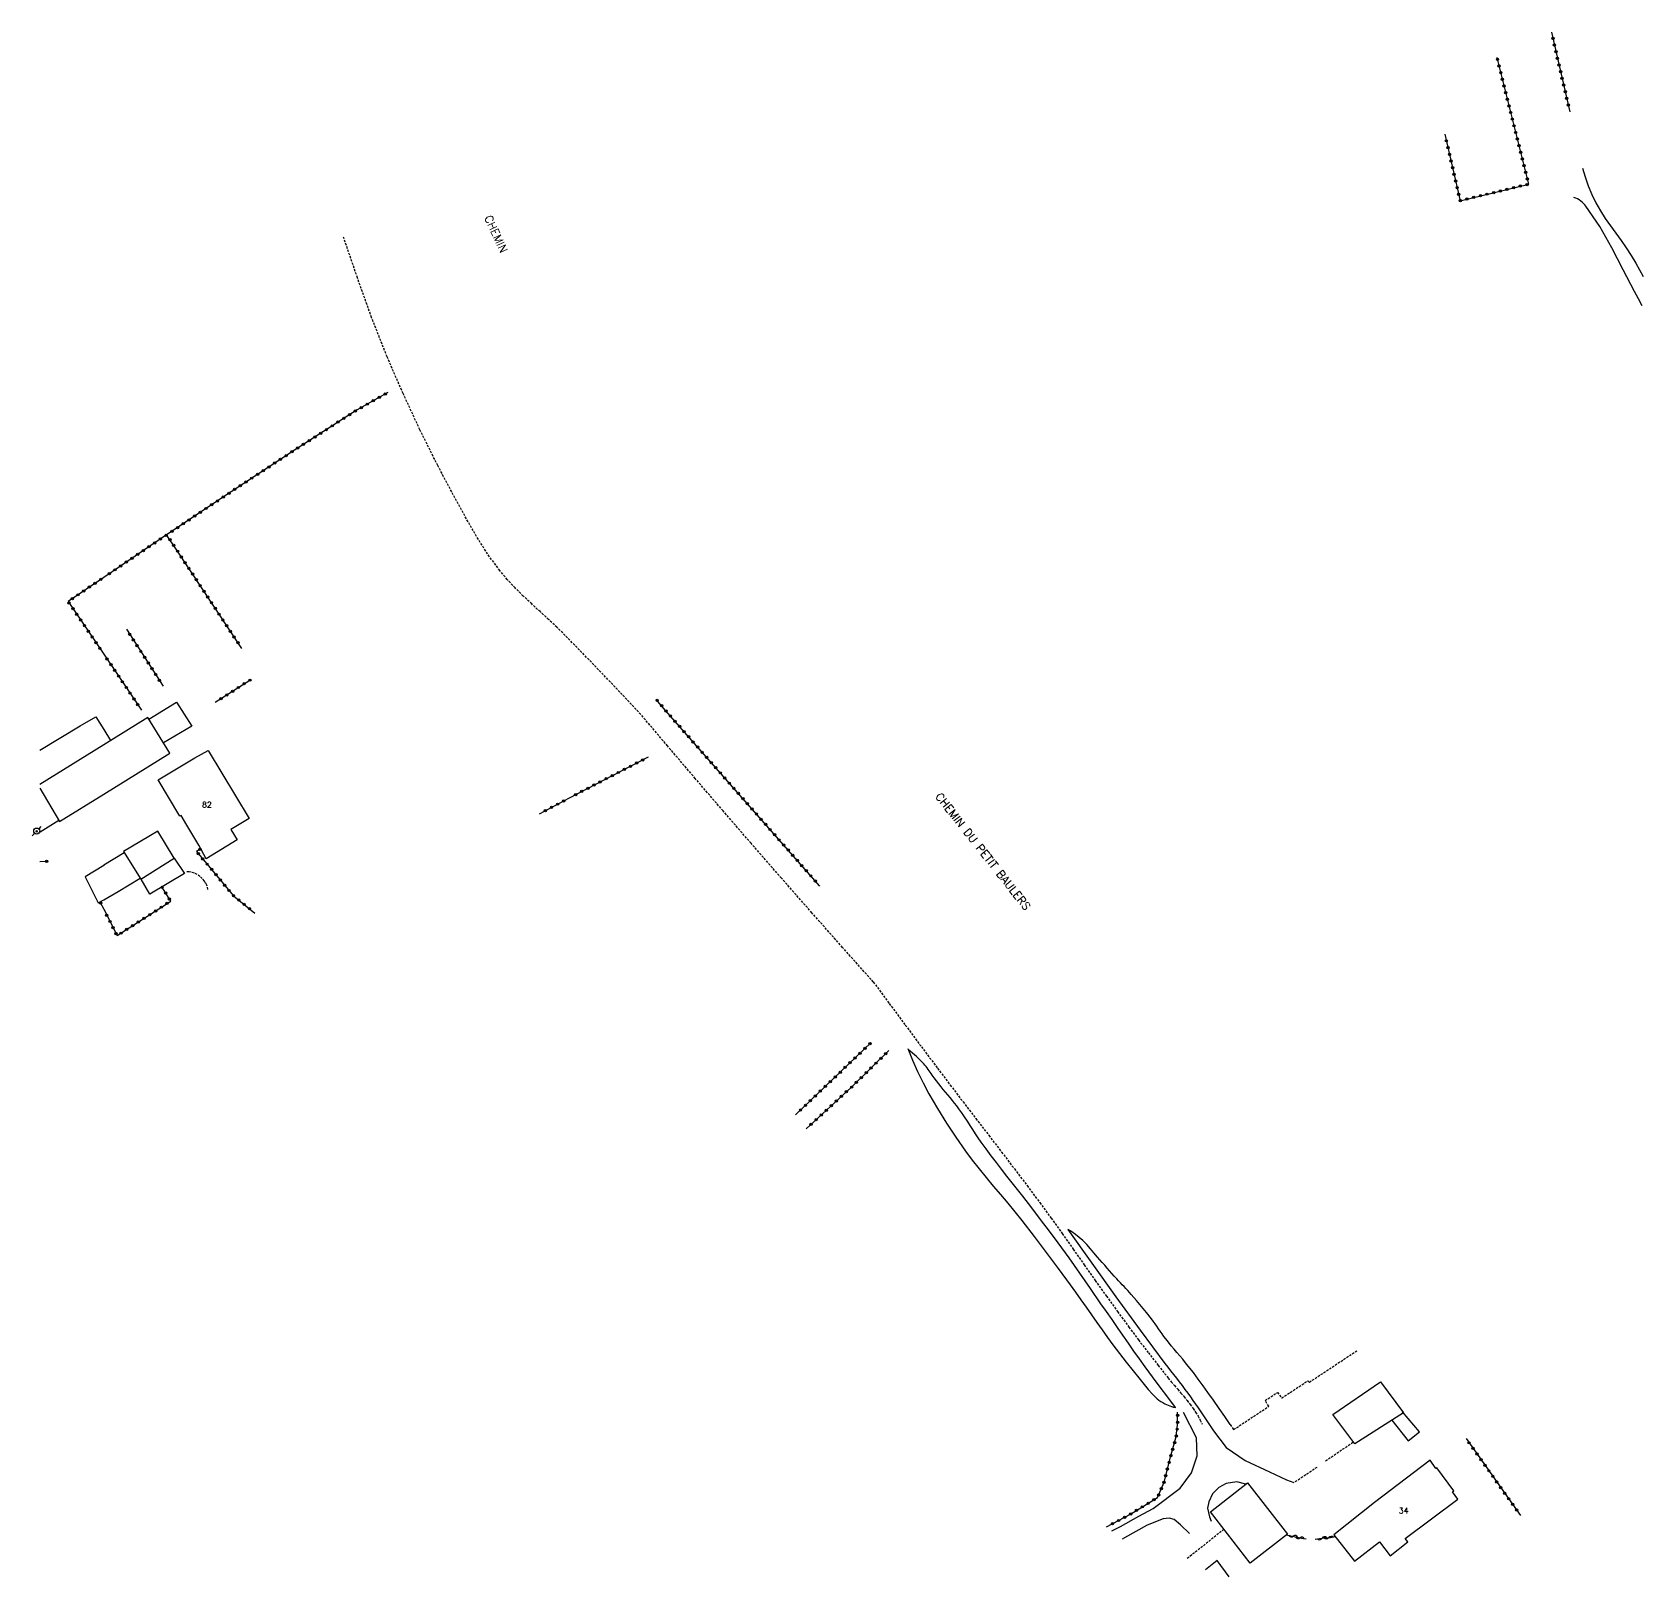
# Model space of a CAD drawing. Header units: millimetres. Extents: x 146998 to 148000, y 143999 to 145000.
# Drawn here: x 146998.4 to 147350.4, y 144245.9 to 144583.7 of the extents above; entities that cross this region are included whole.
import ezdxf
from ezdxf.enums import TextEntityAlignment as Align

# ---------------------------------------------------------------- set-up
doc = ezdxf.new("R2010")
doc.units = ezdxf.units.MM
doc.linetypes.add('DASHED', pattern=[0.75, 0.5, -0.25])
doc.layers.get('0').update_dxf_attribs({"linetype": 'CONTINUOUS'})
for name, color, linetype in [('W0017', 7, 'CONTINUOUS'), ('W0070', 7, 'DASHED'), ('W0071', 7, 'CONTINUOUS'), ('W0101', 7, 'CONTINUOUS'), ('W0104', 1, 'CONTINUOUS'), ('W0112', 1, 'DASHED'), ('W0211', 2, 'CONTINUOUS'), ('W0214', 2, 'CONTINUOUS'), ('W0310', 3, 'CONTINUOUS'), ('W0323', 7, 'CONTINUOUS'), ('W0473', 7, 'CONTINUOUS'), ('W0515', 5, 'CONTINUOUS'), ('W0989', 7, 'CONTINUOUS'), ('W0991', 7, 'CONTINUOUS')]:
    doc.layers.add(name, color=color, linetype=linetype)
doc.styles.get("Standard").update_dxf_attribs({"font": 'romans.shx', "width": 0.85})

# ---------------------------------------------------------------- blocks, each defined once
blk = doc.blocks.new('T473')
for p, q in [((-0.166667, 0.166667), (0.166667, -0.166667)), ((-0.166667, -0.166667), (0.166667, 0.166667)), ((0.500001, 0.500001), (1.000002, 1.000002)), ((-1.000002, -1.000002), (-0.500001, -0.500001))]:
    blk.add_line(p, q)
blk.add_ellipse((0, 0), major_axis=(0.471405, 0.471405), ratio=1, start_param=5.4977871438, end_param=11.780972451)
blk = doc.blocks.new('t323o')
at = {"color": 0, "linetype": 'Continuous'}
for radius in [0.25, 0.15]:
    blk.add_circle((0, 0), radius, dxfattribs=at)
blk = doc.blocks.new('t310o')
at = {"color": 0, "linetype": 'Continuous'}
for centre, start, end in [((-0.5, 0.38), 216.8699, 323.1304), ((0.5, -0.37), 36.8699, 143.1303)]:
    blk.add_arc(centre, 0.625, start, end, dxfattribs=at)

msp = doc.modelspace()

# ---------------------------------------------------------------- linework, layer by layer
at = {"layer": 'W0017'}
for points in [[(147253.36, 144282.86), (147256.74, 144277.85), (147259.51, 144274.14), (147263.66, 144271.31), (147268.99, 144268.86), (147272.68, 144267.08), (147274.31, 144266.49)], [(147234.47, 144255.92), (147236.39, 144256.91), (147240.43, 144259.17), (147243.51, 144260.86), (147249.45, 144265.31), (147251.93, 144268.6), (147253.18, 144272.38), (147253.05, 144276.28), (147250.14, 144281.86)], [(147263.8, 144266.14), (147261.83, 144266.63), (147259.48, 144266.31), (147257.9, 144265.44), (147256.54, 144264.01), (147255.72, 144262.29), (147255.46, 144260.89), (147255.87, 144259.02), (147256.26, 144258.08)], [(147251.52, 144255.33), (147249.55, 144257.27), (147248.15, 144258.41), (147247.04, 144258.69), (147245.72, 144258.59), (147242.23, 144257.16), (147237.28, 144254.42), (147236.76, 144254.16)]]:
    msp.add_lwpolyline(points, dxfattribs=at)
at = {"layer": 'W0070'}
for points in [[(147131.49, 144434.48), (147127.4, 144438.85), (147123.27, 144443.19), (147119.12, 144447.5), (147114.93, 144451.78), (147113.14, 144453.55), (147111.31, 144455.27), (147109.46, 144456.97), (147107.61, 144458.66), (147105.77, 144460.39), (147103.98, 144462.17), (147102.26, 144464.01), (147100.63, 144465.95), (147097.97, 144469.58), (147095.57, 144473.38), (147093.34, 144477.27), (147091.17, 144481.19), (147087.06, 144488.92), (147083.17, 144496.75), (147079.48, 144504.68), (147075.99, 144512.7), (147072.6, 144521.28), (147069.5, 144529.96), (147066.53, 144538.69), (147066.46, 144538.9)], [(147182.33, 144375.99), (147175.6, 144383.54), (147168.9, 144391.11), (147162.23, 144398.7), (147155.59, 144406.32), (147149.47, 144413.39), (147143.39, 144420.48), (147137.33, 144427.59), (147131.29, 144434.73)], [(147182.33, 144375.99), (147185.82, 144371.26), (147189.33, 144366.54), (147192.85, 144361.82), (147196.38, 144357.12), (147199.16, 144353.44), (147201.96, 144349.77), (147204.77, 144346.11), (147207.58, 144342.45), (147210.39, 144338.79), (147213.19, 144335.12), (147215.97, 144331.44), (147218.73, 144327.73), (147221.2, 144324.35), (147223.64, 144320.95), (147226.06, 144317.54), (147228.47, 144314.11), (147230.89, 144310.69), (147233.31, 144307.28), (147235.76, 144303.88), (147238.24, 144300.5), (147240.35, 144297.69), (147242.49, 144294.9), (147244.65, 144292.13), (147246.83, 144289.37), (147247.5, 144288.54), (147248.2, 144287.72), (147248.9, 144286.9), (147249.6, 144286.09), (147250.3, 144285.27), (147250.98, 144284.44), (147251.65, 144283.59), (147252.27, 144282.71), (147252.83, 144281.88), (147253.35, 144281.02), (147253.83, 144280.14), (147254.28, 144279.24)]]:
    msp.add_lwpolyline(points, dxfattribs=at)
at = {"layer": 'W0071'}
for points in [[(147337.43, 144553.99), (147338.01, 144552.03), (147338.7, 144550.1), (147339.49, 144548.21), (147340.38, 144546.37), (147341.35, 144544.64), (147342.41, 144542.96), (147343.54, 144541.33), (147344.7, 144539.72), (147345.87, 144538.13), (147347.01, 144536.51), (147348.11, 144534.86), (147349.13, 144533.17), (147350.71, 144530.25)], [(147350.49, 144523.85), (147349.68, 144525.4), (147348.85, 144526.95), (147346.37, 144531.71), (147343.89, 144536.5), (147341.21, 144541.2), (147338.16, 144545.66), (147337.92, 144545.96), (147337.66, 144546.25), (147337.39, 144546.52), (147337.09, 144546.76), (147336.73, 144547), (147336.35, 144547.22), (147335.95, 144547.4), (147335.54, 144547.56)]]:
    msp.add_lwpolyline(points, dxfattribs=at)
at = {"layer": 'W0101'}
for points in [[(147014, 144431.2), (147015.46, 144428.77), (147015.44, 144428.76)], [(147033.95, 144424.97), (147036.82, 144426.64), (147045.84, 144411.71), (147041.8, 144409.34), (147041.81, 144409.34), (147043.2, 144407.05), (147036.45, 144402.88), (147034.79, 144405.92), (147032.22, 144410.25), (147030.94, 144412.39), (147030.94, 144412.39)], [(147030.68, 144412.23), (147025.93, 144420.18), (147033.95, 144424.97)], [(147030.94, 144412.39), (147030.68, 144412.23)]]:
    msp.add_lwpolyline(points, dxfattribs=at)
msp.add_lwpolyline([(147304.11, 144271.43), (147291.97, 144262.11), (147291.98, 144262.12), (147283.09, 144255.04), (147287.57, 144249.3), (147293.03, 144253.54), (147293.03, 144253.54), (147295.38, 144250.5), (147299.21, 144253.53), (147298.65, 144254.25), (147298.66, 144254.25), (147310.21, 144262.84), (147309.04, 144264.5), (147309.3, 144264.69), (147305.62, 144269.71), (147305.35, 144269.56)], close=True, dxfattribs=at)
at = {"layer": 'W0104'}
for points in [[(147000, 144426.65), (147008.88, 144431.98), (147012.31, 144434), (147014, 144431.2)], [(147014, 144417.08), (147028.45, 144426.02), (147023.63, 144433.84), (147014, 144427.87)], [(147023.86, 144433.47), (147023.86, 144433.47), (147029.9, 144437.16), (147033.25, 144431.89), (147027.05, 144428.3), (147027.04, 144428.3)], [(147014, 144427.87), (147000, 144419.19)], [(147000, 144418.33), (147004.31, 144411.08), (147014, 144417.08)], [(147004.17, 144411.31), (147004.16, 144411.3), (147000.12, 144408.73), (147000, 144408.93)], [(147018.52, 144404.25), (147018.51, 144404.26), (147014.05, 144401.51), (147014, 144401.48)], [(147029.43, 144403.09), (147029.44, 144403.09), (147031.64, 144399.73), (147024.07, 144395.2), (147022.2, 144398.5), (147022.2, 144398.5)], [(147014, 144401.48), (147009.96, 144398.95), (147012.8, 144393.3), (147014, 144393.96)], [(147014, 144393.96), (147017.19, 144395.74), (147022.01, 144398.7), (147022.01, 144398.7)], [(147295.75, 144280.16), (147299.28, 144275.66), (147301.82, 144277.57), (147298.1, 144281.98)]]:
    msp.add_lwpolyline(points, dxfattribs=at)
for points in [[(147025.84, 144408.97), (147018.36, 144404.49), (147022.16, 144398.47), (147029.43, 144403.09)], [(147298.26, 144281.76), (147287.65, 144274.99), (147282.81, 144281.37), (147293.28, 144288.53)], [(147264.18, 144266.44), (147272.91, 144255.25), (147264.77, 144248.91), (147256.05, 144260.09)]]:
    msp.add_lwpolyline(points, close=True, dxfattribs=at)
at = {"layer": 'W0112'}
for points in [[(147036.81, 144396.22), (147036.55, 144397.15), (147036.3, 144397.6), (147036.03, 144398.05), (147035.57, 144398.63), (147035.05, 144399.08), (147034.48, 144399.49), (147033.86, 144399.79), (147033.15, 144399.98), (147032.66, 144400.04), (147031.98, 144400.1)], [(147260.4, 144279.17), (147261.13, 144278.09), (147268.85, 144283.19), (147268.02, 144284.44), (147270.72, 144286.21), (147271.66, 144285), (147277.39, 144288.77), (147277.7, 144288.45), (147288.08, 144295.34)], [(147281.24, 144271.25), (147287.35, 144275.39)], [(147274.61, 144266.71), (147279.42, 144269.91)], [(147259.01, 144256.29), (147250.96, 144249.85)]]:
    msp.add_lwpolyline(points, dxfattribs=at)
at = {"layer": 'W0211'}
for points in [[(147189.89, 144361.44), (147190.92, 144358.91), (147192.02, 144356.41), (147193.21, 144353.96), (147194.49, 144351.54), (147196.34, 144348.3), (147198.31, 144345.13), (147200.38, 144342.02), (147202.52, 144338.96), (147203.98, 144337.01), (147205.48, 144335.09), (147207.02, 144333.2), (147208.58, 144331.33), (147210.15, 144329.47), (147211.72, 144327.61), (147213.27, 144325.73), (147214.78, 144323.83), (147217.48, 144320.35), (147220.14, 144316.85), (147222.77, 144313.32), (147225.38, 144309.78), (147226.56, 144308.15), (147227.73, 144306.5), (147228.89, 144304.85), (147230.04, 144303.2), (147231.19, 144301.54), (147232.36, 144299.89), (147233.53, 144298.26), (147234.73, 144296.63), (147236.19, 144294.71), (147237.66, 144292.81), (147239.17, 144290.92), (147240.69, 144289.05), (147241.57, 144287.97), (147242.45, 144286.87), (147243.37, 144285.81), (147244.39, 144284.83), (147244.79, 144284.52), (147245.2, 144284.24), (147245.64, 144283.99), (147246.08, 144283.75), (147246.43, 144283.57), (147246.79, 144283.4), (147247.16, 144283.25), (147247.53, 144283.12), (147247.76, 144283.05), (147247.98, 144283), (147248.21, 144282.96), (147248.44, 144282.94)], [(147260.4, 144279.17), (147259.21, 144280.95), (147258, 144282.73), (147256.77, 144284.49), (147255.53, 144286.23), (147254.47, 144287.68), (147253.41, 144289.12), (147252.33, 144290.55), (147251.23, 144291.97), (147250.63, 144292.72), (147250.01, 144293.47), (147249.38, 144294.21), (147248.75, 144294.95), (147248.12, 144295.68), (147247.5, 144296.43), (147246.88, 144297.18), (147246.29, 144297.94), (147245.88, 144298.48), (147245.49, 144299.03), (147245.1, 144299.59), (147244.72, 144300.14), (147244.34, 144300.7), (147243.96, 144301.25), (147243.56, 144301.8), (147243.16, 144302.34), (147242.09, 144303.7), (147241, 144305.03), (147239.89, 144306.34), (147238.76, 144307.64), (147238.37, 144308.07), (147237.98, 144308.5), (147237.58, 144308.93), (147237.17, 144309.35), (147236.77, 144309.77), (147236.37, 144310.19), (147235.97, 144310.61), (147235.58, 144311.04), (147235.04, 144311.63), (147234.52, 144312.23), (147233.99, 144312.82), (147233.47, 144313.42), (147232.94, 144314.02), (147232.42, 144314.62), (147231.9, 144315.22), (147231.37, 144315.81), (147230.59, 144316.72), (147229.81, 144317.65), (147229.02, 144318.56), (147228.16, 144319.41), (147227.38, 144320.09), (147226.57, 144320.73), (147225.73, 144321.33), (147224.87, 144321.88)]]:
    msp.add_lwpolyline(points, dxfattribs=at)
at = {"layer": 'W0214'}
for points in [[(147248.44, 144282.95), (147246.75, 144285.15), (147245.08, 144287.37), (147243.42, 144289.6), (147241.79, 144291.84), (147240.56, 144293.55), (147239.34, 144295.26), (147238.13, 144296.98), (147236.93, 144298.71), (147235.74, 144300.43), (147234.54, 144302.16), (147233.34, 144303.89), (147232.13, 144305.61), (147229.81, 144308.95), (147227.5, 144312.29), (147225.17, 144315.63), (147222.79, 144318.93), (147220.88, 144321.5), (147218.93, 144324.05), (147216.97, 144326.58), (147215.01, 144329.12), (147213.87, 144330.6), (147212.72, 144332.07), (147211.56, 144333.54), (147210.4, 144335.01), (147209.25, 144336.48), (147208.11, 144337.97), (147206.99, 144339.46), (147205.89, 144340.98), (147205.27, 144341.87), (147204.66, 144342.78), (147204.07, 144343.7), (147203.49, 144344.62), (147202.91, 144345.54), (147202.31, 144346.46), (147201.7, 144347.36), (147201.07, 144348.25), (147200.6, 144348.87), (147200.11, 144349.48), (147199.62, 144350.09), (147199.12, 144350.68), (147198.62, 144351.28), (147198.12, 144351.87), (147197.62, 144352.47), (147197.14, 144353.08), (147196.64, 144353.71), (147196.15, 144354.35), (147195.66, 144354.99), (147195.18, 144355.63), (147194.95, 144355.93), (147194.74, 144356.24), (147194.52, 144356.55), (147194.31, 144356.86), (147194.09, 144357.17), (147193.87, 144357.48), (147193.63, 144357.78), (147193.39, 144358.06), (147192.6, 144358.89), (147191.79, 144359.68), (147190.93, 144360.43), (147190.04, 144361.13)], [(147224.87, 144321.88), (147230.1, 144314.49), (147235.39, 144307.14), (147240.73, 144299.83), (147246.12, 144292.55), (147246.74, 144291.73), (147247.36, 144290.92), (147247.99, 144290.12), (147248.62, 144289.31), (147249.24, 144288.51), (147249.87, 144287.7), (147250.49, 144286.88), (147251.1, 144286.07), (147251.68, 144285.27), (147252.25, 144284.48), (147252.81, 144283.67), (147253.36, 144282.86)]]:
    msp.add_lwpolyline(points, dxfattribs=at)
at = {"layer": 'W0310'}
for points in [[(147272.71, 144255.1), (147274.3, 144254.73), (147275.98, 144254.32), (147276.99, 144254.2)], [(147278.99, 144254.09), (147280.9, 144254.4), (147282.34, 144254.48), (147283.35, 144254.71)]]:
    msp.add_lwpolyline(points, dxfattribs=at)
at = {"layer": 'W0323'}
for points in [[(147330.66, 144583.69), (147334.67, 144566.29)], [(147307.36, 144561.4), (147310.68, 144546.85), (147325.67, 144550.46), (147318.75, 144578.18)], [(147076.16, 144504.87), (147069.43, 144501.11), (147055.7, 144492.28), (147041.89, 144483.2), (147027.76, 144473.76), (147014, 144464.44)], [(147044.19, 144448.91), (147029.84, 144470.66), (147027.76, 144473.76)], [(147014, 144464.44), (147006.23, 144459.18), (147014, 144447.68)], [(147018.98, 144453.13), (147027, 144440.7)], [(147014, 144447.68), (147022.3, 144435.41)], [(147038.4, 144437.15), (147046, 144442)], [(147170.65, 144396.94), (147151.59, 144418.6), (147136.89, 144435.35), (147134.87, 144437.79)], [(147115.9, 144416.28), (147133.18, 144425.23)], [(147109.29, 144412.76), (147115.9, 144416.28)], [(147000, 144402.34), (147001.69, 144402.4)], [(147035.23, 144405.1), (147034.32, 144404.52), (147042.4, 144394.83), (147047.05, 144391.06)], [(147014, 144391.89), (147016.93, 144386.11), (147028.65, 144393.65), (147026.73, 144396.8)], [(147013.18, 144393.51), (147014, 144391.89)], [(147181.85, 144362.71), (147165.33, 144346.93)], [(147167.62, 144343.85), (147177.51, 144352.93), (147185.75, 144361)], [(147233.32, 144256.8), (147238.59, 144259.61), (147244.51, 144263.26), (147245.94, 144266.6), (147247.41, 144272.34), (147248.6, 144276.58), (147248.89, 144279.1), (147248.87, 144281.9)], [(147311.97, 144276.11), (147323.9, 144259.28)]]:
    msp.add_lwpolyline(points, dxfattribs=at)
at = {"layer": 'W0515'}
for points in [[(147257.57, 144249.46), (147255.01, 144247.39)], [(147260.17, 144245.89), (147257.57, 144249.46)]]:
    msp.add_lwpolyline(points, dxfattribs=at)

# ---------------------------------------------------------------- block references
at = {"layer": 'W0310'}
for p, rotation in [((147274.17, 144254.76), 346.7816035595477), ((147275.63, 144254.4), 346.1485809856179), ((147280.47, 144254.33), 9.24339569566664), ((147281.96, 144254.46), 3.098344018875396)]:
    msp.add_blockref('t310o', p, dxfattribs=dict(at, rotation=rotation))
at = {"layer": 'W0323'}
for p, rotation in [((147330.97, 144582.37), 282.9609736897656), ((147318.85, 144577.77), 104.0274189932588), ((147331.3, 144580.9), 282.9609736897656), ((147331.64, 144579.44), 282.9609736897656), ((147331.97, 144577.98), 282.9609736897656), ((147319.21, 144576.32), 104.0274189932588), ((147319.58, 144574.86), 104.0274189932588), ((147332.31, 144576.52), 282.9609736897656), ((147332.65, 144575.06), 282.9609736897656), ((147319.94, 144573.4), 104.0274189932588), ((147320.3, 144571.95), 104.0274189932588), ((147332.98, 144573.6), 282.9609736897656), ((147333.32, 144572.13), 282.9609736897656), ((147320.67, 144570.49), 104.0274189932588), ((147321.03, 144569.04), 104.0274189932588), ((147321.39, 144567.58), 104.0274189932588), ((147333.66, 144570.67), 282.9609736897656), ((147333.99, 144569.21), 282.9609736897656), ((147334.33, 144567.75), 282.9609736897656), ((147321.76, 144566.13), 104.0274189932588), ((147322.12, 144564.67), 104.0274189932588), ((147322.48, 144563.22), 104.0274189932588), ((147322.85, 144561.76), 104.0274189932588), ((147323.21, 144560.31), 104.0274189932588), ((147307.69, 144559.94), 282.8559848021384), ((147308.03, 144558.47), 282.8559848021384), ((147308.36, 144557.01), 282.8559848021384), ((147323.58, 144558.85), 104.0274189932588), ((147323.94, 144557.4), 104.0274189932588), ((147308.69, 144555.55), 282.8559848021384), ((147309.03, 144554.09), 282.8559848021384), ((147324.3, 144555.94), 104.0274189932588), ((147324.67, 144554.49), 104.0274189932588), ((147309.36, 144552.62), 282.8559848021384), ((147309.7, 144551.16), 282.8559848021384), ((147310.03, 144549.7), 282.8559848021384), ((147322.42, 144549.67), 13.55411885640403), ((147323.87, 144550.03), 13.55411885640403), ((147325.03, 144553.03), 104.0274189932588), ((147325.33, 144550.38), 13.55411885640403), ((147325.39, 144551.58), 104.0274189932588), ((147310.36, 144548.24), 282.8559848021384), ((147310.75, 144546.86), 13.55411885640403), ((147312.21, 144547.21), 13.55411885640403), ((147313.67, 144547.56), 13.55411885640403), ((147315.13, 144547.92), 13.55411885640403), ((147316.58, 144548.27), 13.55411885640403), ((147318.04, 144548.62), 13.55411885640403), ((147319.5, 144548.97), 13.55411885640403), ((147320.96, 144549.32), 13.55411885640403), ((147074.26, 144503.81), 209.2055018173656), ((147075.57, 144504.54), 209.2055018173656), ((147069.04, 144500.86), 212.7255275234828), ((147070.34, 144501.61), 209.2055018173656), ((147071.65, 144502.35), 209.2055018173656), ((147072.96, 144503.08), 209.2055018173656), ((147062.73, 144496.8), 212.7255275234828), ((147063.99, 144497.61), 212.7255275234828), ((147065.26, 144498.42), 212.7255275234828), ((147066.52, 144499.23), 212.7255275234828), ((147067.78, 144500.05), 212.7255275234828), ((147057.68, 144493.56), 212.7255275234828), ((147058.95, 144494.37), 212.7255275234828), ((147060.21, 144495.18), 212.7255275234828), ((147061.47, 144495.99), 212.7255275234828), ((147052.66, 144490.28), 213.3408598555829), ((147053.91, 144491.11), 213.3408598555829), ((147055.16, 144491.93), 213.3408598555829), ((147056.42, 144492.75), 212.7255275234828), ((147046.39, 144486.16), 213.3408598555829), ((147047.65, 144486.98), 213.3408598555829), ((147048.9, 144487.81), 213.3408598555829), ((147050.15, 144488.63), 213.3408598555829), ((147051.41, 144489.46), 213.3408598555829), ((147041.38, 144482.86), 213.7461518654313), ((147042.63, 144483.69), 213.3408598555829), ((147043.89, 144484.51), 213.3408598555829), ((147045.14, 144485.34), 213.3408598555829), ((147036.39, 144479.53), 213.7461518654313), ((147037.64, 144480.36), 213.7461518654313), ((147038.89, 144481.19), 213.7461518654313), ((147040.14, 144482.03), 213.7461518654313), ((147031.4, 144476.19), 213.7461518654313), ((147032.65, 144477.03), 213.7461518654313), ((147033.9, 144477.86), 213.7461518654313), ((147035.15, 144478.69), 213.7461518654313), ((147026.42, 144472.85), 214.0995256577141), ((147027.66, 144473.69), 214.0995256577141), ((147028.48, 144472.69), 123.9156738129516), ((147028.91, 144474.53), 213.7461518654313), ((147030.16, 144475.36), 213.7461518654313), ((147020.21, 144468.65), 214.0995256577141), ((147021.45, 144469.49), 214.0995256577141), ((147022.69, 144470.33), 214.0995256577141), ((147023.94, 144471.17), 214.0995256577141), ((147025.18, 144472.01), 214.0995256577141), ((147029.31, 144471.45), 123.9156738129516), ((147030.15, 144470.2), 123.4070433652406), ((147030.97, 144468.95), 123.4070433652406), ((147015.24, 144465.28), 214.0995256577141), ((147016.48, 144466.12), 214.0995256577141), ((147017.73, 144466.96), 214.0995256577141), ((147018.97, 144467.81), 214.0995256577141), ((147031.8, 144467.69), 123.4070433652406), ((147032.62, 144466.44), 123.4070433652406), ((147033.45, 144465.19), 123.4070433652406), ((147010.88, 144462.33), 214.0995256577959), ((147012.12, 144463.17), 214.0995256577959), ((147013.37, 144464.01), 214.0995256577959), ((147034.28, 144463.94), 123.4070433652406), ((147035.1, 144462.68), 123.4070433652406), ((147006.44, 144458.87), 304.0611418183454), ((147007.16, 144459.81), 214.0995256577959), ((147008.4, 144460.65), 214.0995256577959), ((147009.64, 144461.49), 214.0995256577959), ((147035.93, 144461.43), 123.4070433652406), ((147036.75, 144460.18), 123.4070433652406), ((147037.58, 144458.93), 123.4070433652406), ((147007.28, 144457.62), 304.0611418183454), ((147008.12, 144456.38), 304.0611418183454), ((147008.96, 144455.14), 304.0611418183454), ((147038.4, 144457.68), 123.4070433652406), ((147039.23, 144456.42), 123.4070433652406), ((147040.06, 144455.17), 123.4070433652406), ((147009.8, 144453.89), 304.0611418183454), ((147010.64, 144452.65), 304.0611418183454), ((147011.48, 144451.41), 304.0611418183454), ((147019.68, 144452.04), 302.8210885521596), ((147040.88, 144453.92), 123.4070433652406), ((147041.71, 144452.67), 123.4070433652406), ((147042.53, 144451.42), 123.4070433652406), ((147012.32, 144450.17), 304.0611418183454), ((147013.16, 144448.92), 304.0611418183454), ((147020.5, 144450.78), 302.8210885521596), ((147021.31, 144449.52), 302.8210885521596), ((147022.12, 144448.26), 302.8210885521596), ((147043.36, 144450.16), 123.4070433652406), ((147014.74, 144446.59), 304.0611418183162), ((147015.58, 144445.35), 304.0611418183162), ((147016.42, 144444.11), 304.0611418183162), ((147022.94, 144447), 302.8210885521596), ((147023.75, 144445.74), 302.8210885521596), ((147024.56, 144444.48), 302.8210885521596), ((147017.26, 144442.86), 304.0611418183162), ((147018.1, 144441.62), 304.0611418183162), ((147018.94, 144440.38), 304.0611418183162), ((147025.38, 144443.22), 302.8210885521596), ((147026.19, 144441.96), 302.8210885521596), ((147043.46, 144440.38), 32.50920557812351), ((147044.72, 144441.19), 32.50920557812351), ((147045.99, 144441.99), 32.50920557812351), ((147019.78, 144439.14), 304.0611418183162), ((147020.62, 144437.89), 304.0611418183162), ((147039.66, 144437.96), 32.50920557812351), ((147040.93, 144438.77), 32.50920557812351), ((147042.19, 144439.57), 32.50920557812351), ((147135.06, 144437.55), 129.6481527809464), ((147021.46, 144436.65), 304.0611418183162), ((147136.02, 144436.4), 129.6481527809464), ((147136.98, 144435.25), 131.2720343369238), ((147137.97, 144434.12), 131.2720343369238), ((147138.96, 144432.99), 131.2720343369238), ((147139.95, 144431.86), 131.2720343369238), ((147140.94, 144430.74), 131.2720343369238), ((147141.93, 144429.61), 131.2720343369238), ((147142.92, 144428.48), 131.2720343369238), ((147143.91, 144427.35), 131.2720343369238), ((147129.22, 144423.17), 27.3801773576885), ((147130.56, 144423.86), 27.3801773576885), ((147131.89, 144424.55), 27.3801773576885), ((147144.9, 144426.23), 131.2720343369238), ((147145.89, 144425.1), 131.2720343369238), ((147146.88, 144423.97), 131.2720343369238), ((147147.87, 144422.84), 131.2720343369238), ((147122.56, 144419.73), 27.3801773576885), ((147123.9, 144420.42), 27.3801773576885), ((147125.23, 144421.1), 27.3801773576885), ((147126.56, 144421.79), 27.3801773576885), ((147127.89, 144422.48), 27.3801773576885), ((147148.85, 144421.72), 131.2720343369238), ((147149.84, 144420.59), 131.2720343369238), ((147150.83, 144419.46), 131.2720343369238), ((147117.24, 144416.97), 27.3801773576885), ((147118.57, 144417.66), 27.3801773576885), ((147119.9, 144418.35), 27.3801773576885), ((147121.23, 144419.04), 27.3801773576885), ((147151.82, 144418.33), 131.3492084662043), ((147152.81, 144417.21), 131.3492084662043), ((147153.81, 144416.08), 131.3492084662043), ((147110.62, 144413.46), 28.01282281176702), ((147111.94, 144414.17), 28.01282281176702), ((147113.27, 144414.87), 28.01282281176702), ((147114.59, 144415.58), 28.01282281176702), ((147154.8, 144414.96), 131.3492084662043), ((147155.79, 144413.83), 131.3492084662043), ((147156.78, 144412.7), 131.3492084662043), ((147157.77, 144411.58), 131.3492084662043), ((147158.76, 144410.45), 131.3492084662043), ((147159.75, 144409.33), 131.3492084662043), ((147160.74, 144408.2), 131.3492084662043), ((147161.73, 144407.07), 131.3492084662043), ((147162.72, 144405.95), 131.3492084662043), ((147001.5, 144402.39), 1.930931559517143), ((147034.71, 144404.06), 309.8230253041664), ((147035.08, 144405), 212.8242392296342), ((147035.67, 144402.9), 309.8230253041664), ((147036.63, 144401.75), 309.8230253041664), ((147163.72, 144404.82), 131.3492084662043), ((147164.71, 144403.7), 131.3492084662043), ((147165.7, 144402.57), 131.3492084662043), ((147037.59, 144400.6), 309.8230253041664), ((147038.55, 144399.45), 309.8230253041664), ((147039.51, 144398.3), 309.8230253041664), ((147166.69, 144401.44), 131.3492084662043), ((147167.68, 144400.32), 131.3492084662043), ((147168.67, 144399.19), 131.3492084662043), ((147026.79, 144396.71), 121.3003466654104), ((147027.56, 144395.43), 121.3003466654104), ((147040.47, 144397.14), 309.8230253041664), ((147041.43, 144395.99), 309.8230253041664), ((147042.39, 144394.84), 309.8230253041664), ((147169.66, 144398.07), 131.3492084662043), ((147013.32, 144393.23), 296.8554354527461), ((147025.35, 144391.53), 32.78018040218122), ((147026.61, 144392.34), 32.78018040218122), ((147027.87, 144393.16), 32.78018040218122), ((147028.34, 144394.15), 121.3003466654104), ((147043.56, 144393.89), 321.0074896746088), ((147044.72, 144392.95), 321.0074896746088), ((147045.89, 144392.01), 321.0074896746088), ((147014.68, 144390.55), 296.8554354527666), ((147015.36, 144389.21), 296.8554354527666), ((147016.03, 144387.88), 296.8554354527666), ((147020.31, 144388.28), 32.78018040218122), ((147021.57, 144389.1), 32.78018040218122), ((147022.83, 144389.91), 32.78018040218122), ((147024.09, 144390.72), 32.78018040218122), ((147016.71, 144386.54), 296.8554354527666), ((147017.78, 144386.66), 32.78018040218122), ((147019.05, 144387.47), 32.78018040218122), ((147179.43, 144360.4), 223.6958634327777), ((147180.51, 144361.44), 223.6958634327777), ((147181.59, 144362.47), 223.6958634327777), ((147185.06, 144360.33), 44.42035188614679), ((147175.09, 144356.25), 223.6958634327777), ((147176.17, 144357.29), 223.6958634327777), ((147177.26, 144358.33), 223.6958634327777), ((147178.34, 144359.36), 223.6958634327777), ((147180.78, 144356.13), 44.42035188614679), ((147181.85, 144357.18), 44.42035188614679), ((147182.92, 144358.23), 44.42035188614679), ((147183.99, 144359.28), 44.42035188614679), ((147171.83, 144353.15), 223.6958634327777), ((147172.92, 144354.18), 223.6958634327777), ((147174, 144355.22), 223.6958634327777), ((147177.57, 144352.98), 44.42035188614679), ((147178.64, 144354.03), 44.42035188614679), ((147179.71, 144355.08), 44.42035188614679), ((147167.5, 144349), 223.6958634327777), ((147168.58, 144350.04), 223.6958634327777), ((147169.67, 144351.07), 223.6958634327777), ((147170.75, 144352.11), 223.6958634327777), ((147173.15, 144348.92), 42.5443360504861), ((147174.25, 144349.94), 42.5443360504861), ((147175.36, 144350.95), 42.5443360504861), ((147176.46, 144351.97), 42.5443360504861), ((147166.41, 144347.96), 223.6958634327777), ((147169.83, 144345.88), 42.5443360504861), ((147170.94, 144346.9), 42.5443360504861), ((147172.04, 144347.91), 42.5443360504861), ((147168.73, 144344.87), 42.5443360504861), ((147248.87, 144281.18), 90.53087941455142), ((147248.89, 144279.68), 90.53087941455142), ((147248.23, 144275.25), 74.22795636513342), ((147248.62, 144276.69), 83.40769147713881), ((147248.79, 144278.18), 83.40769147713881), ((147312.62, 144275.19), 305.3442676945269), ((147247.41, 144272.36), 74.22795636513342), ((147247.82, 144273.8), 74.22795636513342), ((147313.49, 144273.96), 305.3442676945269), ((147314.36, 144272.74), 305.3442676945269), ((147315.22, 144271.52), 305.3442676945269), ((147246.29, 144268), 75.6426109796447), ((147246.67, 144269.45), 75.6426109796447), ((147247.04, 144270.91), 75.6426109796447), ((147316.09, 144270.29), 305.3442676945269), ((147316.96, 144269.07), 305.3442676945269), ((147245.33, 144265.17), 66.86153095412806), ((147245.92, 144266.55), 66.86153095412806), ((147317.83, 144267.85), 305.3442676945269), ((147318.69, 144266.62), 305.3442676945269), ((147319.56, 144265.4), 305.3442676945269), ((147241.17, 144261.2), 31.67009932821331), ((147242.45, 144261.99), 31.67009932821331), ((147243.72, 144262.78), 31.67009932821331), ((147244.74, 144263.79), 66.86153095412806), ((147320.43, 144264.18), 305.3442676945269), ((147321.3, 144262.95), 305.3442676945269), ((147322.17, 144261.73), 305.3442676945269), ((147234.65, 144257.51), 28.04089608834911), ((147235.97, 144258.21), 28.04089608834911), ((147237.29, 144258.92), 28.04089608834911), ((147238.62, 144259.62), 31.67009932821331), ((147239.89, 144260.41), 31.67009932821331), ((147323.03, 144260.51), 305.3442676945269)]:
    msp.add_blockref('t323o', p, dxfattribs=dict(at, rotation=rotation))
at = {"layer": 'W0473'}
msp.add_blockref('T473', (146999.36, 144408.97), dxfattribs=at)

# ---------------------------------------------------------------- texts
at = {"layer": 'W0989'}
for s, rotation, p in [('CHEMIN', 294.5773, (147097.21, 144543.15)), ('CHEMIN DU PETIT BAULERS', 308.2689, (147195.78, 144416.49))]:
    msp.add_text(s, height=1.75, rotation=rotation, dxfattribs=at).set_placement(p)
at = {"layer": 'W0991'}
for s, p in [('82', (147036.58, 144414.76)), ('34', (147298.32, 144260.36))]:
    msp.add_text(s, height=1.25, dxfattribs=at).set_placement(p, align=Align.MIDDLE_CENTER)

doc.saveas('drawing.dxf')
